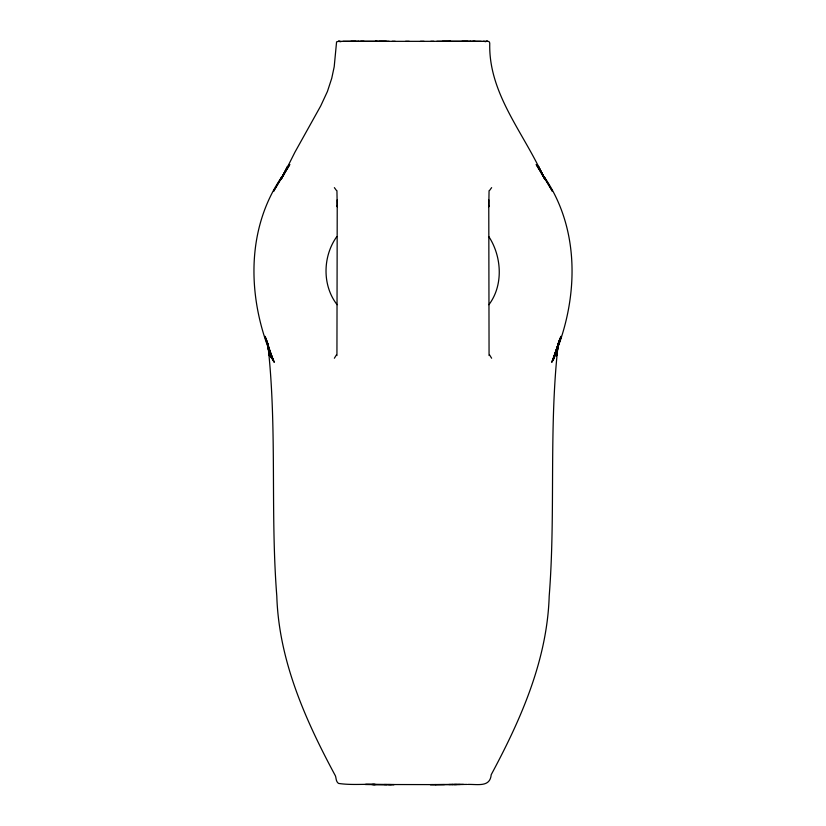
<?xml version="1.0" encoding="UTF-8"?>
<svg xmlns="http://www.w3.org/2000/svg" width="826" height="826" viewBox="0 0 826 826"><rect width="100%" height="100%" fill="white"/><g stroke="black" fill="none" stroke-linecap="round" stroke-linejoin="round"><path stroke-width="1.24" d="M336.936 190.682L337.225 206.789L337.225 199.861M488.775 199.861L488.775 206.789L489.064 190.682M337.225 205.457L336.936 355.521M558.345 342.996C548.588 426.98 555.815 511.883 549.197 596.104C547.184 660.057 520.989 719.24 491.212 774.695C490.076 787.374 478.109 784.194 467.784 784.411M556.817 355.015L558.355 343.162L556.724 355.128L558.345 343.606L556.012 356.058L559.026 341.499M559.037 341.406L553.978 358.887M553.193 360.053L559.863 338.887L552.429 361.22L561.122 336.389L551.737 362.335C578.19 303.834 581.876 231.672 544.262 176.971L552.491 191.384L536.198 164.498L545.583 180.006L538.315 166.594L544.437 178.406M557.488 347.488L560.844 336.409L557.075 348.717M334.375 358.226L336.44 354.881M556.641 349.914L560.968 337.535L556.239 350.998M491.635 187.636L489.539 190.486M282.637 176.661L294.892 152.263L320.725 105.914L327.437 91.438L331.742 78.284L334.2 66.792L336.574 41.878L338.505 41.341L409.252 41.341M283.225 175.752L287.303 167.017M282.141 177.704L287.458 166.842L281.614 178.271M281.563 178.406L287.685 166.594L280.417 180.006L289.802 164.498L273.509 191.384L281.738 176.971C244.124 231.672 247.81 303.834 274.263 362.335L268.925 348.717L266.127 338.908L272.807 360.053M280.53 179.325L288.491 165.737M336.801 236.618C322.718 256.236 322.047 285.445 337.111 304.711M488.889 304.711C503.592 285.331 501.795 256.504 488.878 236.68M485.11 41.723C486.566 41.248 489.911 40.577 489.756 43.427C488.434 93.72 523.994 133.058 543.363 176.661M487.712 41.341L486.968 41.362M449.974 784.514L452.72 784.483M340.89 41.723L338.288 41.341M432.793 784.576L430.232 784.607L450.015 784.514M448.869 784.524L463.438 784.411M433.082 784.607L436.097 784.576M451.987 784.524L466.938 784.421M339.114 41.341L340.085 41.331M383.739 41.31L375.376 41.31L377.327 41.3M460.154 784.483L435.519 784.607L444.46 784.576M461.951 41.321L487.495 41.341M355.965 41.3L342.955 41.321M376.749 41.3L357.988 41.331M435.539 784.607L364.989 784.483M454.331 784.524L456.561 784.514M350.905 41.31L358.474 41.3M420.444 41.341L450.624 41.31L436.82 41.31M430.79 41.331L433.877 41.331M339.032 41.362L338.505 41.352M405.556 41.341L424.048 41.341M470.541 41.3L442.271 41.321M468.012 41.331L449.251 41.3M472.885 41.3L481.248 41.321M470.035 41.3L475.095 41.31M378.907 41.3L381.24 41.3M384.245 41.31L386.392 41.321M392.123 41.331L395.21 41.331M381.767 41.3L389.18 41.321M483.045 41.321L484.625 41.331M360.714 41.31L364.049 41.321M372.908 784.524L386.878 784.607M485.915 41.331L486.886 41.341M371.648 784.514L394.157 784.607L384.338 784.524M388.488 784.576L391.307 784.607M376.036 784.524C363.626 783.905 350.967 785.289 338.639 783.44C337.421 782.728 336.76 781.396 336.368 780.095C335.852 778.278 335.934 776.295 334.788 774.695C305.011 719.24 278.816 660.057 276.803 596.104C270.185 511.883 277.412 426.98 267.655 342.996M365.866 784.421L375.014 784.514L372.402 784.483M336.461 190.486L334.365 187.636M489.56 354.881L491.625 358.226M537.509 165.737L545.47 179.325M544.386 178.271L538.542 166.842L543.859 177.704M538.655 166.976L542.775 175.752M269.359 349.914L273.571 361.22L264.878 336.389L269.761 350.998M272.022 358.887L266.974 341.499M268.925 348.717L265.156 336.409L268.512 347.488M266.963 341.406L271.258 357.803L267.861 345.206L269.988 356.058L267.717 344.297L269.555 355.49L267.655 343.606L269.276 355.128L267.645 343.162L269.183 355.015M489.064 355.521L488.775 205.457"/></g></svg>
